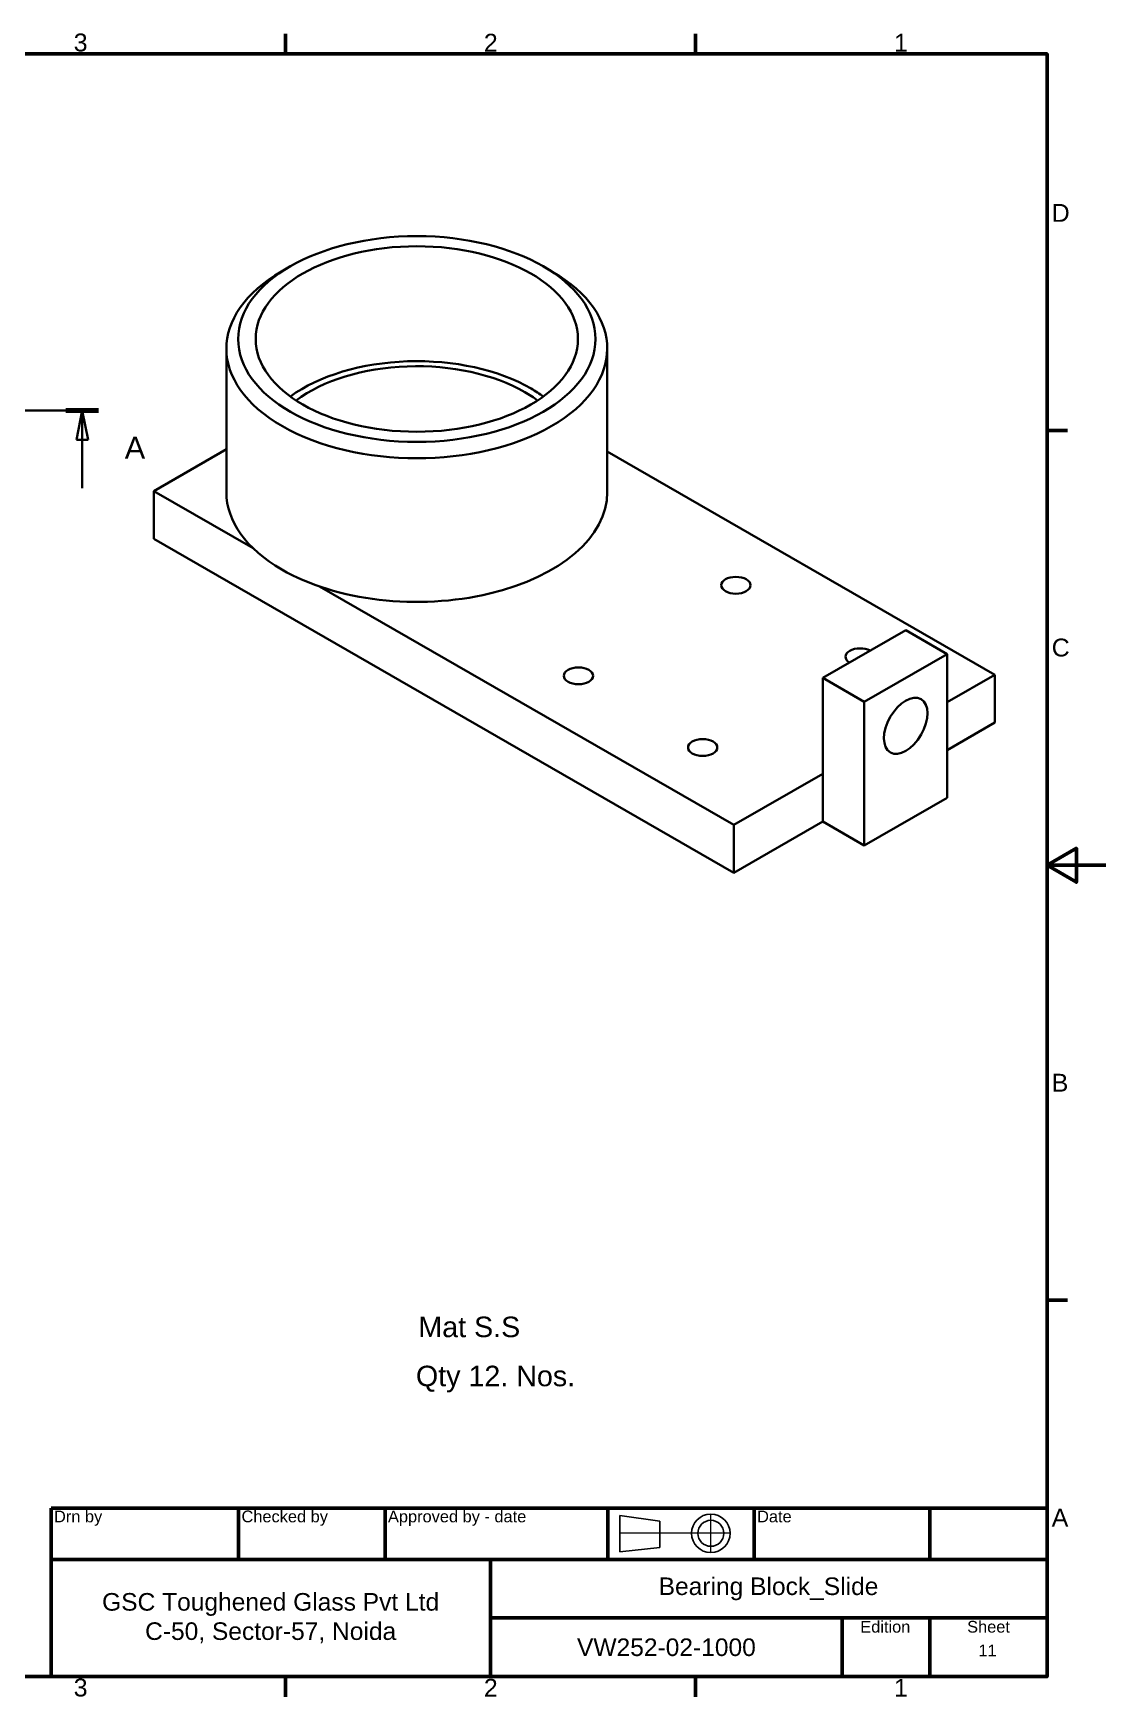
# Paper-space layout 'Bearing Block_Slide' of a CAD drawing. Header units: millimetres. Extents: x 0 to 420, y 0 to 297.
# Drawn here: x 237 to 420, y 6.6 to 290.5 of the extents above; entities that cross this region are included whole.
import ezdxf

# ---------------------------------------------------------------- set-up
doc = ezdxf.new("R2010")
doc.units = ezdxf.units.MM
for name, pattern in [('ACAD_ISO04W100', [30, 24, -3, 0, -3]), ('ACAD_ISO08W100', [36, 24, -3, 6, -3]), ('ACAD_ISO09W100', [45, 24, -3, 6, -3, 6, -3])]:
    doc.linetypes.add(name, pattern=pattern)
for name, color, linetype, lineweight in [('2dTransBorder', 7, 'Continuous', 35), ('2dTransTitleBlock', 7, 'Continuous', 35), ('Section View Lines', 7, 'ACAD_ISO09W100', 70), ('Text', 5, 'Continuous', 25), ('Visible Edges', 7, 'Continuous', 50)]:
    doc.layers.add(name, color=color, linetype=linetype, lineweight=lineweight)
doc.layers.add('Title', color=7, linetype='Continuous')
doc.styles.add('Current-ISO', font='ARIAL.TTF')
doc.styles.get("Standard").update_dxf_attribs({"font": 'ARIAL.TTF'})
doc.styles.add('Text Style25', font='ARIAL.TTF')

# ---------------------------------------------------------------- blocks, each defined once
blk = doc.blocks.new('2dTransSection0')
at = {"color": 179}
for points in [[(11.99, 221.15), (10.99, 226.15), (9.99, 221.15), (11.99, 221.15)], [(246.31, 221.15), (245.31, 226.15), (244.31, 221.15), (246.31, 221.15)]]:
    blk.add_solid(points, dxfattribs=at)
at = {"layer": 'Section View Lines', "color": 179, "linetype": 'ACAD_ISO04W100', "lineweight": 35, "true_color": 0x262659}
for p, q in [((8.21, 226.15), (248.09, 226.15)), ((10.99, 226.15), (9.99, 221.15)), ((10.99, 221.15), (10.99, 226.15)), ((11.99, 221.15), (10.99, 226.15)), ((245.31, 226.15), (244.31, 221.15)), ((245.31, 221.15), (245.31, 226.15)), ((246.31, 221.15), (245.31, 226.15)), ((9.99, 221.15), (11.99, 221.15)), ((10.99, 212.86), (10.99, 221.15)), ((244.31, 221.15), (246.31, 221.15)), ((245.31, 212.86), (245.31, 221.15))]:
    blk.add_line(p, q, dxfattribs=at)
at = {"layer": 'Section View Lines', "color": 179, "linetype": 'ACAD_ISO04W100', "lineweight": 70, "true_color": 0x262659}
for p, q in [((8.21, 226.15), (13.78, 226.15)), ((242.52, 226.15), (248.09, 226.15))]:
    blk.add_line(p, q, dxfattribs=at)
at = {"layer": 'Section View Lines', "color": 179, "linetype": 'ACAD_ISO04W100', "lineweight": 35, "true_color": 0x262659}
for points in [[(11.99, 221.15), (10.99, 226.15), (9.99, 221.15), (11.99, 221.15)], [(246.31, 221.15), (245.31, 226.15), (244.31, 221.15), (246.31, 221.15)]]:
    blk.add_lwpolyline(points, dxfattribs=at)
at = {"layer": 'Section View Lines', "linetype": 'ACAD_ISO04W100', "lineweight": 35, "insert": (0.23, 217.93), "char_height": 3.73, "attachment_point": 7, "style": 'Text Style25'}
blk.add_mtext('A', dxfattribs=at)
at = {"layer": 'Section View Lines', "color": 178, "linetype": 'ACAD_ISO04W100', "lineweight": 35, "true_color": 0x000001, "insert": (252.58, 217.93), "char_height": 3.73, "attachment_point": 7, "style": 'Text Style25'}
blk.add_mtext('A', dxfattribs=at)
blk = doc.blocks.new('Default Border')
at = {"layer": '2dTransBorder', "color": 179, "linetype": 'Continuous', "lineweight": 50, "true_color": 0x262659}
for points in [[(280, 287), (280, 290.45)], [(350, 287), (350, 290.45)], [(10, 10), (10, 287), (410, 287), (410, 10), (10, 10)], [(410, 222.75), (413.45, 222.75)], [(420, 148.5), (410, 148.5), (415, 151.39), (415, 145.61), (410, 148.5)], [(410, 74.25), (413.45, 74.25)], [(280, 10), (280, 6.55)], [(350, 10), (350, 6.55)]]:
    blk.add_lwpolyline(points, dxfattribs=at)
at = {"layer": '2dTransBorder', "color": 179, "lineweight": 211, "char_height": 3.05, "attachment_point": 7, "style": 'Current-ISO'}
for s, insert in [('3', (243.86, 287.4)), ('2', (313.86, 287.4)), ('1', (383.86, 287.4)), ('D', (410.78, 258.35)), ('C', (410.78, 184.1)), ('B', (410.78, 109.85)), ('A', (410.78, 35.6)), ('3', (243.86, 6.55)), ('2', (313.86, 6.55)), ('1', (383.86, 6.55))]:
    blk.add_mtext(s, dxfattribs=dict(at, insert=insert))
blk = doc.blocks.new('Title')
at = {"layer": '2dTransTitleBlock', "linetype": 'Continuous', "lineweight": 50}
for p, q in [((400, 28.73), (230, 28.73)), ((230, 28.73), (230, 0)), ((262, 20), (262, 28.73)), ((287, 20), (287, 28.73)), ((325, 20), (325, 28.73)), ((350, 20), (350, 28.73)), ((380, 20), (380, 28.73)), ((400, 0), (400, 28.73)), ((230, 20), (400, 20)), ((305, 20), (305, 0)), ((400, 10), (305, 10)), ((365, 0), (365, 10)), ((380, 0), (380, 10)), ((230, 0), (400, 0))]:
    blk.add_line(p, q, dxfattribs=at)
at = {"layer": '2dTransTitleBlock', "lineweight": 25}
for p, q in [((327.08, 21.28), (327.08, 27.49)), ((327.08, 27.49), (333.92, 26.52)), ((333.92, 26.52), (333.92, 22.02)), ((333.92, 22.02), (327.08, 21.28))]:
    blk.add_line(p, q, dxfattribs=at)
at = {"layer": '2dTransTitleBlock', "linetype": 'ACAD_ISO08W100', "lineweight": 18}
for p, q in [((342.6, 21.16), (342.6, 27.74)), ((345.89, 24.45), (327.02, 24.45))]:
    blk.add_line(p, q, dxfattribs=at)
at = {"layer": '2dTransTitleBlock', "lineweight": 25}
for radius in [3.29, 2.22]:
    blk.add_circle((342.6, 24.45), radius, dxfattribs=at)
at = {"layer": '2dTransBorder'}
blk.add_blockref('Default Border', (-10, -10), dxfattribs=at)
at = {"layer": '2dTransTitleBlock', "color": 179, "lineweight": 5, "char_height": 2, "style": 'Current-ISO'}
for s, insert, width, attachment_point, line_spacing_factor in [('Drn by', (230.5, 28.33), 26.9559, 1, 0.846), ('Checked by', (262.5, 28.33), 26.0627, 1, 0.860831), ('Approved by - date', (287.5, 28.33), 41.7838, 1, 0.846), ('Date', (350.5, 28.33), 14.5, 1, 0.846), ('Edition', (372.38, 9.5), 13.7547, 2, 0.846), ('Sheet', (390, 9.5), 19, 2, 0.860831)]:
    blk.add_mtext(s, dxfattribs=dict(at, insert=insert, width=width, attachment_point=attachment_point, line_spacing_factor=line_spacing_factor))
at = {"layer": '2dTransTitleBlock', "char_height": 3, "attachment_point": 5}
for s, insert, width in [('Bearing Block_Slide', (352.45, 14.96), 93.5932), ('GSC Toughened Glass Pvt Ltd\\PC-50, Sector-57, Noida', (267.47, 9.97), 73.2298), ('VW252-02-1000', (335.02, 4.98), 58.7405)]:
    blk.add_mtext(s, dxfattribs=dict(at, insert=insert, width=width))

psp = doc.layouts.new('Bearing Block_Slide')

# ---------------------------------------------------------------- linework, layer by layer
at = {"layer": 'Visible Edges', "color": 179, "linetype": 'Continuous', "lineweight": 35, "true_color": 0x262659}
for p, q in [((280.77, 250.72), (279.35, 249.89)), ((324.07, 250.72), (325.49, 249.89)), ((269.92, 212.18), (269.92, 236.71)), ((334.92, 212.18), (334.92, 236.71)), ((257.52, 212.39), (269.92, 219.53)), ((334.92, 219.12), (401.06, 181.03)), ((257.52, 204.21), (257.52, 212.39)), ((274.49, 202.61), (257.52, 212.39)), ((257.52, 204.21), (356.51, 147.2)), ((356.51, 155.38), (285.8, 196.1)), ((385.86, 188.63), (371.71, 180.48)), ((392.93, 184.56), (385.86, 188.63)), ((378.79, 176.41), (392.93, 184.56)), ((392.93, 184.56), (392.93, 160.03)), ((371.71, 180.48), (371.71, 155.96)), ((378.79, 176.41), (371.71, 180.48)), ((401.06, 181.03), (392.93, 176.35)), ((401.06, 172.86), (401.06, 181.03)), ((378.79, 151.89), (378.79, 176.41)), ((392.93, 168.17), (401.06, 172.86)), ((371.71, 164.13), (356.51, 155.38)), ((392.93, 160.03), (378.79, 151.89)), ((356.51, 147.2), (371.71, 155.96)), ((356.51, 147.2), (356.51, 155.38)), ((378.79, 151.89), (371.71, 155.96))]:
    psp.add_line(p, q, dxfattribs=at).dxf.unprotected_set("ltscale", 0)
for centre, major_axis, ratio in [((302.42, 238.34), (-30.5, 0), 0.575862), ((302.42, 238.34), (-27.5, 0), 0.575862), ((356.87, 196.3), (-2.5, 0), 0.575862), ((330, 180.83), (-2.5, 0), 0.575862), ((385.86, 172.31), (2.62, 4.55), 0.578093), ((351.21, 168.61), (-2.5, 0), 0.575862)]:
    psp.add_ellipse(centre, major_axis=major_axis, ratio=ratio, dxfattribs=at).dxf.unprotected_set("ltscale", 0)
for centre, major_axis, start_param, end_param in [((302.42, 236.71), (-32.5, 0), 5.50164, 10.206324), ((302.42, 218.72), (-27.5, 0), 3.923627, 5.615076), ((302.42, 218.72), (26, 0), 0.782035, 2.485596), ((302.42, 218.72), (26, 0), 0.655997, 0.782035), ((302.42, 218.72), (-27.5, 0), 3.809702, 3.923627), ((302.42, 212.18), (-32.5, 0), 0, 0.782035), ((302.42, 212.18), (32.5, 0), 3.923627, 6.283185), ((378.08, 184.09), (-2.5, 0), 5.497787, 7.037579), ((378.08, 184.09), (2.5, 0), 0.816402, 2.356194)]:
    psp.add_ellipse(centre, major_axis=major_axis, ratio=0.575862, start_param=start_param, end_param=end_param, dxfattribs=at).dxf.unprotected_set("ltscale", 0)

# ---------------------------------------------------------------- block references
at = {"layer": 'Section View Lines'}
psp.add_blockref('2dTransSection0', (0, 0), dxfattribs=at)
at = {"layer": 'Title'}
psp.add_blockref('Title', (10, 10), dxfattribs=at)

# ---------------------------------------------------------------- texts
at = {"insert": (398.28, 15.45), "char_height": 2, "attachment_point": 1}
psp.add_mtext('11', dxfattribs=at)
at = {"layer": 'Text', "color": 179, "linetype": 'Continuous', "lineweight": 5, "true_color": 0x262659, "char_height": 3.5, "attachment_point": 1, "line_spacing_factor": 0.860831, "style": 'Current-ISO'}
for s, insert, width in [('\\W1.00;\\H3.5000;\\lMat S.S', (302.68, 71.44), 18.4413), ('\\W1.00;\\H3.5000;\\lQty 12. Nos.', (302.27, 63.06), 27.173)]:
    psp.add_mtext(s, dxfattribs=dict(at, insert=insert, width=width))

doc.saveas('drawing.dxf')
